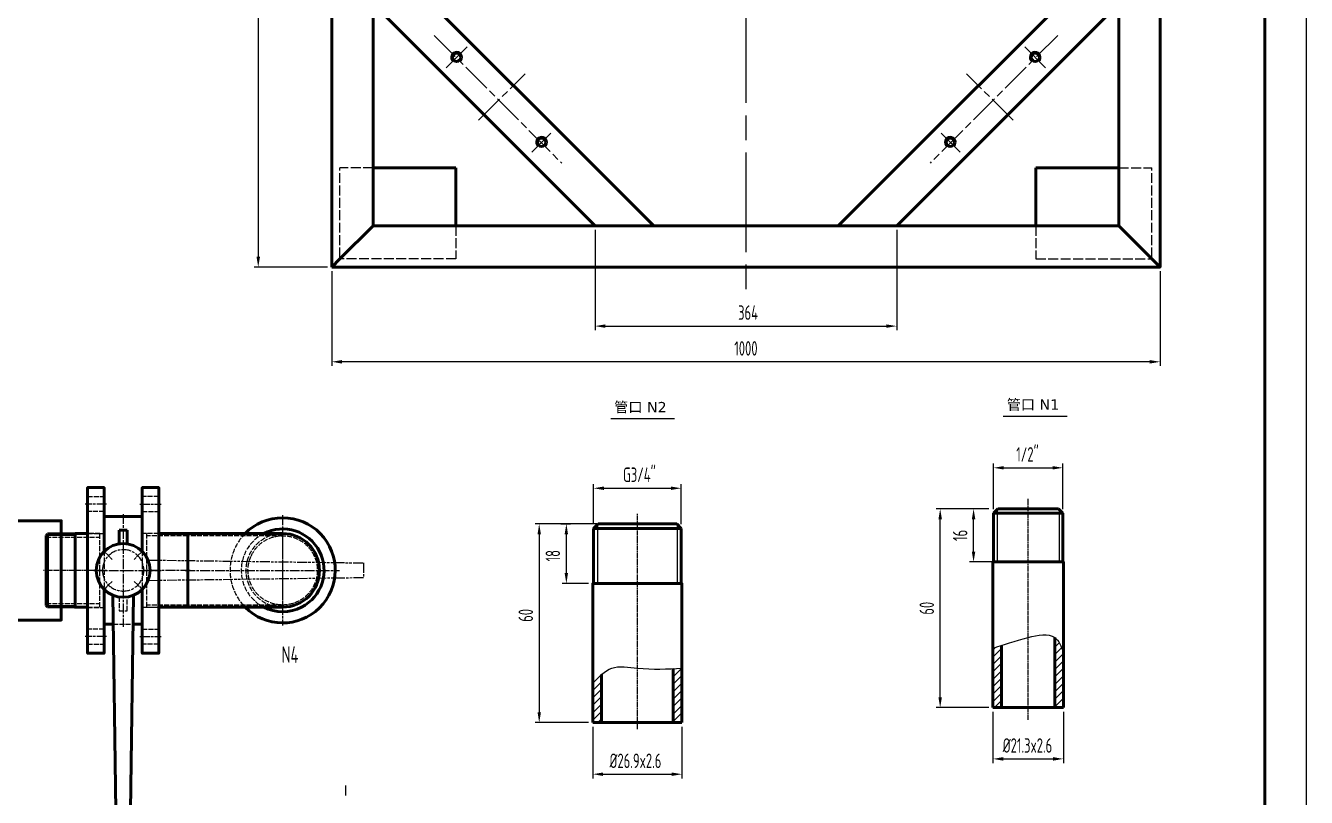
# Model space of a CAD drawing. Header units: millimetres. Extents: x -8455 to -5485, y -2391 to 1814.
# Drawn here: x -7031 to -5485, y -1377 to -445 of the extents above; entities that cross this region are included whole.
import ezdxf
from ezdxf.enums import TextEntityAlignment as Align

# ---------------------------------------------------------------- set-up
doc = ezdxf.new("R2010")
doc.units = ezdxf.units.MM
for name, pattern in [('AM_ISO02W050', [7.5, 6, -1.5]), ('AM_ISO08W050', [18, 12, -1.5, 3, -1.5]), ('AM_ISO08W050x2', [9, 6, -0.75, 1.5, -0.75]), ('AM_ISO09W050', [22.5, 12, -1.5, 3, -1.5, 3, -1.5])]:
    doc.linetypes.add(name, pattern=pattern)
doc.layers.add('4', color=3, linetype='Continuous')
for name, color, linetype, lineweight in [('AM_0', 7, 'Continuous', 50), ('AM_11', 3, 'AM_ISO09W050', 25), ('AM_3', 6, 'AM_ISO02W050', 25), ('AM_4', 3, 'Continuous', 25), ('AM_5', 3, 'Continuous', 25), ('AM_7', 4, 'AM_ISO08W050', 25)]:
    doc.layers.add(name, color=color, linetype=linetype, lineweight=lineweight)
doc.styles.add('CT', font='verdana.ttf')
doc.styles.get("Standard").update_dxf_attribs({"font": 'isocp.shx', "width": 0.7})
doc.dimstyles.new('AM_ISO', dxfattribs={"dimtxt": 3.5, "dimasz": 2.5, "dimexe": 1, "dimexo": 1, "dimgap": 1.5, "dimtad": 1, "dimdsep": 46, "dimtxsty": 'Standard', "dimcen": 0, "dimclrd": 256, "dimclre": 256, "dimclrt": 2, "dimadec": 0, "dimazin": 2, "dimtp": 0.1, "dimtm": 0.1, "dimtfac": 0.71, "dimtdec": 3, "dimtmove": 0, "dimatfit": 3, "dimfxl": 0, "dimlwd": -1, "dimlwe": -1, "dimarcsym": 0})

# ---------------------------------------------------------------- blocks, each defined once
blk = doc.blocks.new('bianca_gru')
at = {"layer": 'AM_0'}
for p, q in [((-65, 23), (-23, 23)), ((-65, -23), (-65, 23)), ((23, 23), (65, 23)), ((65, 23), (65, 12)), ((-48.7, 5), (-48.7, -5)), ((-32.1, 5), (-48.7, 5)), ((290, 9), (30, 12.5)), ((290, -9), (290, 9)), ((-48.7, -5), (-32.1, -5)), ((30, -12.5), (290, -9)), ((65, -12), (65, -23)), ((-23, -23), (-65, -23)), ((65, -23), (23, -23))]:
    blk.add_line(p, q, dxfattribs=at)
blk.add_circle((0, 0), 32.5, dxfattribs=at)
at = {"layer": 'AM_11'}
for p, q in [((-12.5, -30), (-9, -290)), ((9, -290), (12.5, -30)), ((-9, -290), (9, -290))]:
    blk.add_line(p, q, dxfattribs=at)
at = {"layer": 'AM_3'}
for p, q in [((32.1, 5), (48.7, 5)), ((48.7, 5), (48.7, -5)), ((65, 12), (65, -12)), ((48.7, -5), (32.1, -5))]:
    blk.add_line(p, q, dxfattribs=at)
at = {"layer": 'AM_7'}
for p, q in [((0, 35.5), (0, -35.5)), ((-68, 0), (68, 0))]:
    blk.add_line(p, q, dxfattribs=at)
at = {"layer": 'AM_7', "linetype": 'AM_ISO08W050x2'}
for p, q in [((-22.1, 22.1), (-13.3, 13.3)), ((13.3, 13.3), (22.1, 22.1)), ((-22.1, -22.1), (-13.3, -13.3)), ((13.3, -13.3), (22.1, -22.1))]:
    blk.add_line(p, q, dxfattribs=at)
at = {"layer": 'AM_7'}
blk.add_circle((0, 0), 25, dxfattribs=at)
blk = doc.blocks.new('*D79')
at = {"layer": 'AM_5'}
for p, q in [((-6345.9, -1047.5), (-6345.9, -999.1)), ((-6333.4, -1004.1), (-6252.6, -1004.1)), ((-6240.1, -1047.5), (-6240.1, -999.1))]:
    blk.add_line(p, q, dxfattribs=at)
for points in [[(-6333.4, -1002), (-6333.4, -1006.2), (-6345.9, -1004.1)], [(-6252.6, -1002), (-6252.6, -1006.2), (-6240.1, -1004.1)]]:
    blk.add_solid(points, dxfattribs=at)
at = {"layer": 'Defpoints', "color": 0}
for p in [(-6240.1, -1004.1), (-6345.9, -1052.5), (-6240.1, -1052.5)]:
    blk.add_point(p, dxfattribs=at)
at = {"layer": 'AM_5', "color": 2, "insert": (-6290.5, -987.8), "char_height": 17.5, "attachment_point": 5}
blk.add_mtext('G3/4"', dxfattribs=at)
blk = doc.blocks.new('*D80')
at = {"layer": 'AM_5'}
for p, q in [((-6346.8, -1292.1), (-6346.8, -1354.4)), ((-6239.2, -1292.1), (-6239.2, -1354.4)), ((-6334.3, -1349.4), (-6251.7, -1349.4))]:
    blk.add_line(p, q, dxfattribs=at)
for points in [[(-6334.3, -1347.3), (-6334.3, -1351.5), (-6346.8, -1349.4)], [(-6251.7, -1347.3), (-6251.7, -1351.5), (-6239.2, -1349.4)]]:
    blk.add_solid(points, dxfattribs=at)
at = {"layer": 'Defpoints', "color": 0}
for p in [(-6346.8, -1287.1), (-6239.2, -1287.1), (-6239.2, -1349.4)]:
    blk.add_point(p, dxfattribs=at)
at = {"layer": 'AM_5', "color": 2, "insert": (-6295.3, -1333.2), "char_height": 17.5, "attachment_point": 5}
blk.add_mtext('%%c26.9x2.6', dxfattribs=at)
blk = doc.blocks.new('*D81')
at = {"layer": 'AM_5'}
for p, q in [((-6341.4, -1047.1), (-6416.5, -1047.1)), ((-6411.5, -1059.6), (-6411.5, -1274.6)), ((-6351.8, -1287.1), (-6416.5, -1287.1))]:
    blk.add_line(p, q, dxfattribs=at)
for points in [[(-6413.5, -1059.6), (-6409.4, -1059.6), (-6411.5, -1047.1)], [(-6413.5, -1274.6), (-6409.4, -1274.6), (-6411.5, -1287.1)]]:
    blk.add_solid(points, dxfattribs=at)
at = {"layer": 'Defpoints', "color": 0}
for p in [(-6336.4, -1047.1), (-6411.5, -1287.1), (-6346.8, -1287.1)]:
    blk.add_point(p, dxfattribs=at)
at = {"layer": 'AM_5', "color": 2, "insert": (-6427.7, -1157.6), "char_height": 17.5, "attachment_point": 5, "rotation": 90}
blk.add_mtext('60', dxfattribs=at)
blk = doc.blocks.new('*D82')
at = {"layer": 'AM_5'}
for p, q in [((-6385.2, -1047.1), (-6373.7, -1047.1)), ((-6378.7, -1106.6), (-6378.7, -1059.6)), ((-6351.8, -1119.1), (-6383.7, -1119.1))]:
    blk.add_line(p, q, dxfattribs=at)
for points in [[(-6380.8, -1059.6), (-6376.7, -1059.6), (-6378.7, -1047.1)], [(-6380.8, -1106.6), (-6376.7, -1106.6), (-6378.7, -1119.1)]]:
    blk.add_solid(points, dxfattribs=at)
at = {"layer": 'Defpoints', "color": 0}
for p in [(-6390.2, -1047.1), (-6378.7, -1047.1), (-6346.8, -1119.1)]:
    blk.add_point(p, dxfattribs=at)
at = {"layer": 'AM_5', "color": 2, "insert": (-6395, -1085.6), "char_height": 17.5, "attachment_point": 5, "rotation": 90}
blk.add_mtext('18', dxfattribs=at)
blk = doc.blocks.new('*D83')
at = {"layer": 'AM_5'}
for p, q in [((-5863.2, -1029.4), (-5863.2, -974.4)), ((-5850.7, -979.4), (-5791.9, -979.4)), ((-5779.4, -1029.4), (-5779.4, -974.4))]:
    blk.add_line(p, q, dxfattribs=at)
for points in [[(-5850.7, -977.3), (-5850.7, -981.5), (-5863.2, -979.4)], [(-5791.9, -977.3), (-5791.9, -981.5), (-5779.4, -979.4)]]:
    blk.add_solid(points, dxfattribs=at)
at = {"layer": 'Defpoints', "color": 0}
for p in [(-5779.4, -979.4), (-5863.2, -1034.4), (-5779.4, -1034.4)]:
    blk.add_point(p, dxfattribs=at)
at = {"layer": 'AM_5', "color": 2, "insert": (-5822.1, -963.2), "char_height": 17.5, "attachment_point": 5}
blk.add_mtext('1/2"', dxfattribs=at)
blk = doc.blocks.new('*D84')
at = {"layer": 'AM_5'}
for p, q in [((-5863.9, -1274), (-5863.9, -1335.9)), ((-5778.7, -1274), (-5778.7, -1335.9)), ((-5851.4, -1330.9), (-5791.2, -1330.9))]:
    blk.add_line(p, q, dxfattribs=at)
for points in [[(-5851.4, -1328.8), (-5851.4, -1333), (-5863.9, -1330.9)], [(-5791.2, -1328.8), (-5791.2, -1333), (-5778.7, -1330.9)]]:
    blk.add_solid(points, dxfattribs=at)
at = {"layer": 'Defpoints', "color": 0}
for p in [(-5863.9, -1269), (-5778.7, -1269), (-5778.7, -1330.9)]:
    blk.add_point(p, dxfattribs=at)
at = {"layer": 'AM_5', "color": 2, "insert": (-5822.1, -1314.7), "char_height": 17.5, "attachment_point": 5}
blk.add_mtext('%%c21.3x2.6', dxfattribs=at)
blk = doc.blocks.new('*D85')
at = {"layer": 'AM_5'}
for p, q in [((-5868.9, -1029), (-5932.5, -1029)), ((-5927.5, -1256.5), (-5927.5, -1041.5)), ((-5868.9, -1269), (-5932.5, -1269))]:
    blk.add_line(p, q, dxfattribs=at)
for points in [[(-5929.6, -1041.5), (-5925.4, -1041.5), (-5927.5, -1029)], [(-5929.6, -1256.5), (-5925.4, -1256.5), (-5927.5, -1269)]]:
    blk.add_solid(points, dxfattribs=at)
at = {"layer": 'Defpoints', "color": 0}
for p in [(-5927.5, -1029), (-5863.9, -1029), (-5863.9, -1269)]:
    blk.add_point(p, dxfattribs=at)
at = {"layer": 'AM_5', "color": 2, "insert": (-5943.7, -1149), "char_height": 17.5, "attachment_point": 5, "rotation": 90}
blk.add_mtext('60', dxfattribs=at)
blk = doc.blocks.new('*D86')
at = {"layer": 'AM_5'}
for p, q in [((-5872.9, -1029), (-5892.2, -1029)), ((-5887.2, -1080.5), (-5887.2, -1041.5)), ((-5863.6, -1093), (-5892.2, -1093))]:
    blk.add_line(p, q, dxfattribs=at)
for points in [[(-5889.3, -1041.5), (-5885.1, -1041.5), (-5887.2, -1029)], [(-5889.3, -1080.5), (-5885.1, -1080.5), (-5887.2, -1093)]]:
    blk.add_solid(points, dxfattribs=at)
at = {"layer": 'Defpoints', "color": 0}
for p in [(-5887.2, -1029), (-5867.9, -1029), (-5858.6, -1093)]:
    blk.add_point(p, dxfattribs=at)
at = {"layer": 'AM_5', "color": 2, "insert": (-5903.4, -1061), "char_height": 17.5, "attachment_point": 5, "rotation": 90}
blk.add_mtext('16', dxfattribs=at)
blk = doc.blocks.new('*D108')
at = {"layer": 'AM_5'}
for p, q in [((-6667, 262.9), (-6755.6, 262.9)), ((-6750.6, 250.4), (-6750.6, -724.6)), ((-6667, -737.1), (-6755.6, -737.1))]:
    blk.add_line(p, q, dxfattribs=at)
for points in [[(-6752.7, 250.4), (-6748.5, 250.4), (-6750.6, 262.9)], [(-6752.7, -724.6), (-6748.5, -724.6), (-6750.6, -737.1)]]:
    blk.add_solid(points, dxfattribs=at)
at = {"layer": 'Defpoints', "color": 0}
for p in [(-6662, 262.9), (-6750.6, -737.1), (-6662, -737.1)]:
    blk.add_point(p, dxfattribs=at)
at = {"layer": 'AM_5', "color": 2, "insert": (-6766.9, -237.1), "char_height": 17.5, "attachment_point": 5, "rotation": 90}
blk.add_mtext('1000', dxfattribs=at)
blk = doc.blocks.new('*D109')
at = {"layer": 'AM_5'}
for p, q in [((-6344, -692.1), (-6344, -813.3)), ((-5980, -692.1), (-5980, -813.3)), ((-6331.5, -808.3), (-5992.5, -808.3))]:
    blk.add_line(p, q, dxfattribs=at)
for points in [[(-6331.5, -806.2), (-6331.5, -810.4), (-6344, -808.3)], [(-5992.5, -806.2), (-5992.5, -810.4), (-5980, -808.3)]]:
    blk.add_solid(points, dxfattribs=at)
at = {"layer": 'Defpoints', "color": 0}
for p in [(-6344, -687.1), (-5980, -687.1), (-5980, -808.3)]:
    blk.add_point(p, dxfattribs=at)
at = {"layer": 'AM_5', "color": 2, "insert": (-6159.4, -792), "char_height": 17.5, "attachment_point": 5}
blk.add_mtext('364', dxfattribs=at)
blk = doc.blocks.new('*D111')
at = {"layer": 'AM_5'}
for p, q in [((-6662, -742.1), (-6662, -856.4)), ((-5662, -742.1), (-5662, -856.4)), ((-5674.5, -851.4), (-6649.5, -851.4))]:
    blk.add_line(p, q, dxfattribs=at)
for points in [[(-6649.5, -849.3), (-6649.5, -853.5), (-6662, -851.4)], [(-5674.5, -849.3), (-5674.5, -853.5), (-5662, -851.4)]]:
    blk.add_solid(points, dxfattribs=at)
at = {"layer": 'Defpoints', "color": 0}
for p in [(-6662, -737.1), (-5662, -737.1), (-6662, -851.4)]:
    blk.add_point(p, dxfattribs=at)
at = {"layer": 'AM_5', "color": 2, "insert": (-6162, -835.2), "char_height": 17.5, "attachment_point": 5}
blk.add_mtext('1000', dxfattribs=at)

msp = doc.modelspace()

# ---------------------------------------------------------------- hatches: boundary and pattern name
at = {"layer": '4'}
h = msp.add_hatch(dxfattribs=at)
h.set_pattern_fill('ANSI31', color=256, scale=2, style=0)
h.set_pattern_definition([(45, (-2065.304, -1549.222), (-4.490128, 4.490128), [])])
edge = h.paths.add_edge_path()
edge.add_spline(control_points=[(-5853.521, -1193.91), (-5857.019, -1195.081), (-5860.47, -1196.26), (-5863.921, -1197.438)], knot_values=[0, 0, 0, 0, 11.57704745, 11.57704745, 11.57704745, 11.57704745], degree=3, periodic=0)
edge.add_line((-5863.921, -1197.438), (-5863.921, -1268.952))
edge.add_line((-5863.921, -1268.952), (-5853.521, -1268.952))
edge.add_line((-5853.521, -1268.952), (-5853.521, -1193.91))
edge = h.paths.add_edge_path()
edge.add_spline(control_points=[(-5778.721, -1202.504), (-5781.43, -1195.236), (-5784.139, -1187.968), (-5789.121, -1184.268)], knot_values=[76.78943102, 76.78943102, 76.78943102, 76.78943102, 97.78241103, 97.78241103, 97.78241103, 97.78241103], degree=3, periodic=0)
edge.add_line((-5789.121, -1184.268), (-5789.121, -1268.952))
edge.add_line((-5789.121, -1268.952), (-5778.721, -1268.952))
edge.add_line((-5778.721, -1268.952), (-5778.721, -1202.504))
h = msp.add_hatch(dxfattribs=at)
h.set_pattern_fill('ANSI31', color=256, scale=2, style=0)
h.set_pattern_definition([(45, (-2539.181, -2047.446), (-4.490128, 4.490128), [])])
edge = h.paths.add_edge_path()
edge.add_spline(control_points=[(-6336.403, -1229.115), (-6339.996, -1232.326), (-6343.4, -1236.071), (-6346.803, -1239.816)], knot_values=[0, 0, 0, 0, 14.19861591, 14.19861591, 14.19861591, 14.19861591], degree=3, periodic=0)
edge.add_line((-6346.803, -1239.816), (-6346.803, -1287.125))
edge.add_line((-6346.803, -1287.125), (-6336.403, -1287.125))
edge.add_line((-6336.403, -1287.125), (-6336.403, -1229.115))
edge = h.paths.add_edge_path()
edge.add_spline(control_points=[(-6239.203, -1221.307), (-6242.667, -1221.497), (-6246.131, -1221.687), (-6249.603, -1221.856)], knot_values=[103.57534199, 103.57534199, 103.57534199, 103.57534199, 114.17015628, 114.17015628, 114.17015628, 114.17015628], degree=3, periodic=0)
edge.add_line((-6249.603, -1221.856), (-6249.603, -1287.125))
edge.add_line((-6249.603, -1287.125), (-6239.203, -1287.125))
edge.add_line((-6239.203, -1287.125), (-6239.203, -1221.307))

# ---------------------------------------------------------------- linework, layer by layer
for p, q in [((-6325.155, -920.056), (-6248.214, -920.056)), ((-5851.277, -916.95), (-5774.337, -916.95))]:
    msp.add_line(p, q, dxfattribs=at)
for centre, start, end in [((-6511.208, -483.786), 309.921591, 225), ((-5812.784, -483.786), 315, 230.078409), ((-6408.677, -586.316), 309.921591, 225), ((-5915.314, -586.316), 315, 230.078409)]:
    msp.add_arc(centre, 7, start, end, dxfattribs=at)
for points in [[(-5863.921, -1197.438), (-5821.321, -1184.268), (-5789.121, -1184.268), (-5778.721, -1202.504)], [(-6346.803, -1239.816), (-6324.015, -1221.307), (-6293.003, -1221.307), (-6239.203, -1221.307)]]:
    msp.add_spline(points, degree=3, dxfattribs=at)
at = {"layer": 'AM_0'}
for p, q in [((-6511.996, -617.104), (-6611.996, -617.104)), ((-6511.996, -687.104), (-6511.996, -617.104)), ((-5811.996, -617.104), (-5711.996, -617.104)), ((-5811.996, -687.104), (-5811.996, -617.104)), ((-6611.996, -687.104), (-6651.996, -727.104)), ((-5711.996, -687.104), (-5671.996, -727.104)), ((-6651.996, -727.104), (-6661.996, -737.104)), ((-5671.996, -727.104), (-5661.996, -737.104)), ((-5863.231, -1034.352), (-5857.831, -1028.952)), ((-5863.231, -1034.352), (-5779.411, -1034.352)), ((-5863.231, -1092.952), (-5863.231, -1034.352)), ((-5857.831, -1028.952), (-5784.811, -1028.952)), ((-5784.811, -1028.952), (-5779.411, -1034.352)), ((-5779.411, -1034.352), (-5779.411, -1092.952)), ((-6345.885, -1052.525), (-6340.485, -1047.125)), ((-6340.485, -1047.125), (-6245.521, -1047.125)), ((-6245.521, -1047.125), (-6240.121, -1052.525)), ((-7006.663, -1060.961), (-7005.013, -1059.311)), ((-7006.663, -1060.961), (-7006.663, -1145.545)), ((-7005.013, -1059.311), (-6971.663, -1059.311)), ((-7005.013, -1059.311), (-7005.013, -1147.195)), ((-6721.163, -1058.803), (-6835.663, -1058.803)), ((-6835.663, -1058.803), (-6835.663, -1147.703)), ((-6345.885, -1052.525), (-6240.121, -1052.525)), ((-6345.885, -1119.125), (-6345.885, -1052.525)), ((-6240.121, -1052.525), (-6240.121, -1119.125)), ((-7006.663, -1145.545), (-7005.013, -1147.195)), ((-6971.663, -1147.195), (-7005.013, -1147.195)), ((-6721.163, -1147.703), (-6835.663, -1147.703)), ((-5789.121, -1268.952), (-5789.121, -1184.268)), ((-5853.521, -1193.91), (-5853.521, -1268.952)), ((-6336.403, -1229.115), (-6336.403, -1287.125)), ((-6249.603, -1287.125), (-6249.603, -1221.856)), ((-5863.921, -1268.952), (-5778.721, -1268.952)), ((-6346.803, -1287.125), (-6239.203, -1287.125))]:
    msp.add_line(p, q, dxfattribs=at)
for points in [[(-8405.468, 1688.506), (-8405.468, -2341.494), (-5535.468, -2341.494), (-5535.468, 1688.506)], [(-6661.996, -737.104), (-5661.996, -737.104), (-5661.996, 262.896), (-6661.996, 262.896)], [(-6611.996, -687.104), (-5711.996, -687.104), (-5711.996, 212.896), (-6611.996, 212.896)], [(-6343.996, -687.104), (-6273.285, -687.104), (-6611.996, -348.393), (-6611.996, -419.104)], [(-5979.996, -687.104), (-6050.707, -687.104), (-5711.996, -348.393), (-5711.996, -419.104)]]:
    msp.add_lwpolyline(points, close=True, dxfattribs=at)
for points in [[(-6936.663, -1168.253), (-6936.663, -1203.253), (-6956.663, -1203.253), (-6956.663, -1003.253), (-6936.663, -1003.253), (-6936.663, -1038.253)], [(-6890.663, -1168.253), (-6890.663, -1203.253), (-6870.663, -1203.253), (-6870.663, -1003.253), (-6890.663, -1003.253), (-6890.663, -1038.253)], [(-6956.663, -1058.803), (-6971.663, -1058.803)], [(-6971.663, -1058.803), (-6971.663, -1147.703), (-6956.663, -1147.703)], [(-6870.663, -1147.703), (-6835.663, -1147.703), (-6835.663, -1058.803), (-6870.663, -1058.803)], [(-5863.921, -1268.952), (-5863.921, -1092.952), (-5778.721, -1092.952), (-5778.721, -1268.952)], [(-6346.803, -1287.125), (-6346.803, -1119.125), (-6239.203, -1119.125), (-6239.203, -1287.125)]]:
    msp.add_lwpolyline(points, dxfattribs=at)
at = {"layer": 'AM_0', "color": 170}
msp.add_lwpolyline([(-7334.988, -1163.253), (-6988.338, -1163.253), (-6988.338, -1043.253), (-7334.988, -1043.253)], close=True, dxfattribs=at)
at = {"layer": 'AM_0'}
for centre in [(-6511.208, -483.786), (-5812.784, -483.786), (-6408.677, -586.316), (-5915.314, -586.316)]:
    msp.add_circle(centre, 5, dxfattribs=at)
for radius, start, end in [(63.5, 44.427004, 135.572996), (63.5, 224.427004, 44.427004), (50, 297.252145, 117.252145), (44.45, 270, 90), (50, 242.747855, 297.252145)]:
    msp.add_arc((-6721.163, -1103.253), radius, start, end, dxfattribs=at)
at = {"layer": 'AM_3', "ltscale": 2}
for p, q in [((-6651.996, -725.454), (-6651.996, -617.104)), ((-6611.996, -617.104), (-6651.996, -617.104)), ((-5711.996, -617.104), (-5671.996, -617.104)), ((-5671.996, -725.454), (-5671.996, -617.104)), ((-6511.996, -687.104), (-6511.996, -727.104)), ((-5811.996, -687.104), (-5811.996, -727.104)), ((-6511.996, -727.104), (-6650.346, -727.104)), ((-5811.996, -727.104), (-5673.646, -727.104))]:
    msp.add_line(p, q, dxfattribs=at)
at = {"layer": 'AM_3'}
for p, q in [((-6956.663, -1014.253), (-6936.663, -1014.253)), ((-6870.663, -1014.253), (-6890.663, -1014.253)), ((-6936.663, -1032.253), (-6956.663, -1032.253)), ((-6890.663, -1032.253), (-6870.663, -1032.253)), ((-7006.663, -1063.311), (-6941.663, -1063.311)), ((-6956.663, -1058.553), (-6936.663, -1058.553)), ((-6870.663, -1058.553), (-6890.663, -1058.553)), ((-6835.663, -1061.403), (-6885.663, -1061.403)), ((-6721.163, -1061.403), (-6835.663, -1061.403)), ((-7006.663, -1143.195), (-6941.663, -1143.195)), ((-6956.663, -1147.953), (-6936.663, -1147.953)), ((-6870.663, -1147.953), (-6890.663, -1147.953)), ((-6835.663, -1145.103), (-6885.663, -1145.103)), ((-6721.163, -1145.103), (-6835.663, -1145.103)), ((-6936.663, -1174.253), (-6956.663, -1174.253)), ((-6890.663, -1174.253), (-6870.663, -1174.253)), ((-6956.663, -1192.253), (-6936.663, -1192.253)), ((-6870.663, -1192.253), (-6890.663, -1192.253))]:
    msp.add_line(p, q, dxfattribs=at)
for points in [[(-6956.663, -1147.703), (-6941.663, -1147.703), (-6941.663, -1058.803), (-6956.663, -1058.803)], [(-6885.663, -1058.803), (-6885.663, -1147.703), (-6870.663, -1147.703)], [(-6870.663, -1058.803), (-6885.663, -1058.803)], [(-6936.663, -1080.291), (-6936.663, -1126.214)], [(-6890.663, -1080.291), (-6890.663, -1126.214)]]:
    msp.add_lwpolyline(points, dxfattribs=at)
msp.add_circle((-6721.163, -1103.253), 41.85, dxfattribs=at)
for radius, start, end in [(63.5, 135.572996, 224.427004), (50, 117.252145, 242.747855), (44.45, 90, 270)]:
    msp.add_arc((-6721.163, -1103.253), radius, start, end, dxfattribs=at)
at = {"layer": 'AM_4'}
for p, q in [((-5858.585, -1029.706), (-5858.585, -1092.952)), ((-5784.057, -1029.706), (-5784.057, -1092.952)), ((-6341.239, -1047.879), (-6341.239, -1119.125)), ((-6244.767, -1047.879), (-6244.767, -1119.125)), ((-7006.492, -1060.789), (-6971.663, -1060.789)), ((-7006.492, -1145.716), (-6971.663, -1145.716))]:
    msp.add_line(p, q, dxfattribs=at)
at = {"layer": 'AM_5'}
msp.add_lwpolyline([(-8455.468, 1813.506), (-8455.468, -2391.494), (-5485.468, -2391.494), (-5485.468, 1813.506)], close=True, dxfattribs=at)
at = {"layer": 'AM_7', "ltscale": 10}
msp.add_line((-6161.996, 301.148), (-6161.996, -769.441), dxfattribs=at)
at = {"layer": 'AM_7', "ltscale": 3}
for p, q in [((-6538.379, -457.366), (-6384.25, -611.494)), ((-5785.613, -457.366), (-5939.742, -611.494)), ((-6523.796, -496.374), (-6498.619, -471.197)), ((-5800.195, -496.374), (-5825.372, -471.197)), ((-6484.708, -559.816), (-6428.452, -503.56)), ((-5839.284, -559.816), (-5895.54, -503.56)), ((-6420.443, -598.081), (-6397.626, -575.264)), ((-5903.549, -598.081), (-5926.366, -575.264))]:
    msp.add_line(p, q, dxfattribs=at)
at = {"layer": 'AM_7', "linetype": 'AM_ISO08W050x2'}
for p, q in [((-5821.321, -1283.746), (-5821.321, -1016.952)), ((-6293.003, -1295.134), (-6293.003, -1035.125)), ((-6936.907, -1103.253), (-7009.663, -1103.253))]:
    msp.add_line(p, q, dxfattribs=at)
at = {"layer": 'AM_7'}
for p, q in [((-6933.663, -1023.253), (-6959.663, -1023.253)), ((-6893.663, -1023.253), (-6867.663, -1023.253)), ((-6721.163, -1036.753), (-6721.163, -1169.753)), ((-6721.163, -1055.803), (-6721.163, -1150.703)), ((-6933.663, -1103.253), (-6959.663, -1103.253)), ((-6893.663, -1103.253), (-6867.663, -1103.253)), ((-6832.663, -1103.253), (-6888.663, -1103.253)), ((-6838.663, -1103.253), (-6652.402, -1103.253)), ((-6933.663, -1183.253), (-6959.663, -1183.253)), ((-6893.663, -1183.253), (-6867.663, -1183.253))]:
    msp.add_line(p, q, dxfattribs=at)

# ---------------------------------------------------------------- block references
at = {"layer": 'AM_0', "xscale": -1, "rotation": 90}
msp.add_blockref('bianca_gru', (-6913.663, -1103.253), dxfattribs=at)

# ---------------------------------------------------------------- texts
at = {"layer": 'AM_0', "insert": (-6712.291, -1204.998), "char_height": 20, "width": 32.4954, "attachment_point": 5}
msp.add_mtext('{\\C2;N4}', dxfattribs=at)
at = {"layer": 'AM_5', "style": 'CT'}
for s, p in [('管口 N1', (-5815.446, -902.782)), ('管口 N2', (-6289.323, -905.888)), ('I', (-6645.072, -1369.047))]:
    msp.add_text(s, height=12.5, dxfattribs=at).set_placement(p, align=Align.MIDDLE)

# ---------------------------------------------------------------- dimensions: what is measured, and where the dimension line sits
at = {"layer": 'AM_5'}
dim = msp.add_linear_dim(base=(-6750.632, -737.104), p1=(-6661.996, 262.896), p2=(-6661.996, -737.104), angle=90, dimstyle='AM_ISO', override={"dimscale": 5}, dxfattribs=at)
dim.commit()
dim.dimension.update_dxf_attribs({"geometry": '*D108', "text_midpoint": (-6766.882, -237.104)})
dim = msp.add_linear_dim(base=(-5979.996, -808.278), p1=(-6343.996, -687.104), p2=(-5979.996, -687.104), dimstyle='AM_ISO', override={"dimscale": 5}, dxfattribs=at)
dim.commit()
dim.dimension.update_dxf_attribs({"geometry": '*D109', "text_midpoint": (-6159.394, -808.278), "dimtype": 160})
dim = msp.add_linear_dim(base=(-6661.996, -851.426), p1=(-5661.996, -737.104), p2=(-6661.996, -737.104), dimstyle='AM_ISO', override={"dimscale": 5}, dxfattribs=at)
dim.commit()
dim.dimension.update_dxf_attribs({"geometry": '*D111', "text_midpoint": (-6161.996, -835.176)})
for base, p1, p2, text, picture, middle in [((-5779.411, -979.409), (-5863.231, -1034.352), (-5779.411, -1034.352), '1/2"', '*D83', (-5822.067, -979.409)), ((-6240.121, -1004.106), (-6345.885, -1052.525), (-6240.121, -1052.525), 'G3/4"', '*D79', (-6290.456, -1004.106)), ((-5778.721, -1330.924), (-5863.921, -1268.952), (-5778.721, -1268.952), '%%c21.3x2.6', '*D84', (-5822.067, -1330.924)), ((-6239.203, -1349.419), (-6346.803, -1287.125), (-6239.203, -1287.125), '%%c26.9x2.6', '*D80', (-6295.274, -1349.419))]:
    dim = msp.add_linear_dim(base=base, p1=p1, p2=p2, text=text, dimstyle='AM_ISO', override={"dimscale": 5}, dxfattribs=at)
    dim.commit()
    dim.dimension.update_dxf_attribs({"geometry": picture, "text_midpoint": middle, "dimtype": 160})
for base, p1, p2, text, picture, middle in [((-5927.468, -1028.952), (-5863.921, -1268.952), (-5863.921, -1028.952), '60', '*D85', (-5943.718, -1148.952)), ((-5887.168, -1028.952), (-5858.585, -1092.952), (-5867.921, -1028.952), '16', '*D86', (-5903.418, -1060.952))]:
    dim = msp.add_linear_dim(base=base, p1=p1, p2=p2, angle=90, text=text, dimstyle='AM_ISO', override={"dimscale": 5}, dxfattribs=at)
    dim.commit()
    dim.dimension.update_dxf_attribs({"geometry": picture, "text_midpoint": middle})
for base, p1, p2, text, picture, middle in [((-6411.461, -1287.125), (-6336.403, -1047.125), (-6346.803, -1287.125), '60', '*D81', (-6411.461, -1157.554)), ((-6378.737, -1047.125), (-6346.803, -1119.125), (-6390.25, -1047.125), '18', '*D82', (-6378.737, -1085.614))]:
    dim = msp.add_linear_dim(base=base, p1=p1, p2=p2, angle=90, text=text, dimstyle='AM_ISO', override={"dimscale": 5}, dxfattribs=at)
    dim.commit()
    dim.dimension.update_dxf_attribs({"geometry": picture, "text_midpoint": middle, "dimtype": 160})

doc.saveas('drawing.dxf')
